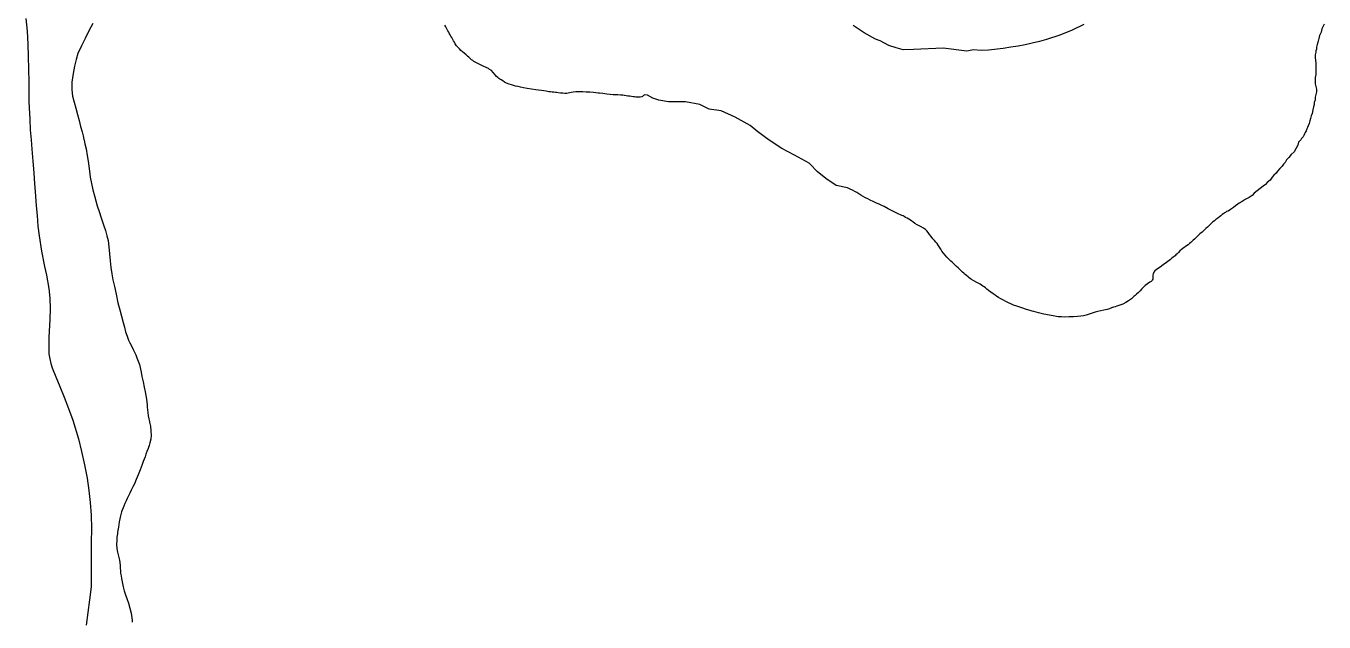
# Model space of a CAD drawing. Header units: inches. Extents: x 11269096 to 11303252, y 3653903 to 3686752.
# Drawn here: x 11274399 to 11276131, y 3677823 to 3678619 of the extents above; entities that cross this region are included whole.
import ezdxf

# ---------------------------------------------------------------- set-up
doc = ezdxf.new("R2010")
doc.units = ezdxf.units.IN
doc.header["$MEASUREMENT"] = 0
doc.layers.add('Park', color=105, linetype='Continuous')
doc.layers.add('Trail', color=202, linetype='Continuous')

msp = doc.modelspace()

# ---------------------------------------------------------------- linework, layer by layer
at = {"layer": 'Park'}
for points in [[(11274488.1, 3678621.9), (11274483, 3678611.9), (11274478.1, 3678601.9), (11274473.1, 3678591.9), (11274468.3, 3678581.9), (11274465.9, 3678573.8), (11274463.8, 3678565.1), (11274461.9, 3678555.1), (11274460.4, 3678543.5), (11274460.2, 3678533.2), (11274461.4, 3678524.7), (11274463.4, 3678516.9), (11274465.7, 3678508.7), (11274467.8, 3678500.6), (11274469.9, 3678492.5), (11274471.9, 3678484.6), (11274473.9, 3678477.1), (11274475.2, 3678472.1), (11274476.4, 3678466.9), (11274476.6, 3678466.3), (11274477.8, 3678461.2), (11274479.3, 3678454.5), (11274480.9, 3678445.8), (11274482, 3678438.3), (11274482.8, 3678431.5), (11274483.7, 3678424.9), (11274484.9, 3678416.9), (11274486.6, 3678408.3), (11274488.5, 3678399.7), (11274490.4, 3678391.7), (11274492.3, 3678385.1), (11274494.3, 3678378.5), (11274496.6, 3678371.2), (11274499.4, 3678362.5), (11274502.5, 3678353.3), (11274505.1, 3678345.6), (11274507.2, 3678338.7), (11274508.7, 3678332.1), (11274509.8, 3678323.8), (11274510.6, 3678314.7), (11274511.4, 3678305.3), (11274512.3, 3678296.3), (11274513.5, 3678287.9), (11274515, 3678279.8), (11274517, 3678270.9), (11274519.3, 3678260.5), (11274521.8, 3678249.3), (11274524.2, 3678239.9), (11274526.5, 3678231.4), (11274528.9, 3678222.7), (11274530.4, 3678216.7), (11274532.1, 3678210.4), (11274533.9, 3678204.4), (11274535.9, 3678199.2), (11274537.7, 3678195.5), (11274539.8, 3678191.7), (11274542.3, 3678186.9), (11274545.5, 3678179.9), (11274547.1, 3678175.6), (11274550.4, 3678166.8), (11274552.9, 3678156.4), (11274553.7, 3678150.8), (11274555.3, 3678143.6), (11274556.9, 3678136.4), (11274558.1, 3678130.5), (11274559.2, 3678125.3), (11274560, 3678120.7), (11274560.5, 3678116.4), (11274560.7, 3678113.4), (11274560.9, 3678109.9), (11274561.1, 3678106.3), (11274561.5, 3678102.7), (11274562.2, 3678098.3), (11274563.1, 3678094.2), (11274563.9, 3678090.5), (11274564.1, 3678089.7), (11274565.1, 3678084.4), (11274565.9, 3678078), (11274566, 3678072.3), (11274565.6, 3678067.1), (11274564.5, 3678062.2), (11274563.3, 3678058.6), (11274561.9, 3678054.6), (11274560.5, 3678050.7), (11274559.1, 3678046.9), (11274557.9, 3678043.7), (11274556.7, 3678040.6), (11274555.5, 3678037.2), (11274554.1, 3678033.4), (11274551.3, 3678026), (11274548.8, 3678019.5), (11274546.3, 3678013.5), (11274543.7, 3678007.6), (11274541.7, 3678003.5), (11274539.6, 3677999.2), (11274537.5, 3677994.9), (11274535.5, 3677990.8), (11274534, 3677987.8), (11274532.6, 3677984.8), (11274531.1, 3677981.4), (11274529.5, 3677977.6), (11274526.7, 3677970), (11274524.9, 3677963.1), (11274524, 3677958.8), (11274523.6, 3677956.6), (11274522.5, 3677949.8), (11274522.1, 3677947.5), (11274521.8, 3677945.2), (11274521.4, 3677942.9), (11274521.1, 3677940.6), (11274520.5, 3677936.2), (11274520.2, 3677931.8), (11274520.1, 3677926.8), (11274520.5, 3677921.1), (11274521.2, 3677916.5), (11274522.1, 3677912.7), (11274523.2, 3677909.2), (11274524.1, 3677905.8), (11274524.5, 3677902.4), (11274524.8, 3677898.7), (11274524.9, 3677895.1), (11274525.1, 3677891.6), (11274525.4, 3677888.2), (11274525.9, 3677884.7), (11274526.5, 3677881.1), (11274527.3, 3677876.8), (11274528.7, 3677870.2), (11274530.2, 3677864.6), (11274531.9, 3677859.5), (11274533.7, 3677854.4), (11274535.8, 3677848.2), (11274537.8, 3677841.6), (11274539.4, 3677835.1), (11274540.5, 3677828.8), (11274540.5, 3677828.1), (11274540.7, 3677825.9), (11274540.8, 3677822.9)], [(11276130.7, 3678621), (11276129.7, 3678618.3), (11276127.7, 3678615), (11276126.7, 3678610.5), (11276124.7, 3678605.8), (11276123.7, 3678602), (11276122.7, 3678598.3), (11276121.7, 3678594), (11276120.7, 3678590.5), (11276120.7, 3678587.5), (11276119.7, 3678585.5), (11276119.7, 3678583.5), (11276118.7, 3678580), (11276118.7, 3678576.2), (11276119.7, 3678569.2), (11276119.7, 3678562), (11276119.7, 3678553.7), (11276118.7, 3678550), (11276118.7, 3678546.2), (11276118.7, 3678543.7), (11276118.7, 3678541.5), (11276119.7, 3678538), (11276120.7, 3678534.2), (11276120.7, 3678530.5), (11276119.7, 3678527.2), (11276118.7, 3678523.7), (11276118.7, 3678520), (11276117.7, 3678516.5), (11276117.7, 3678514), (11276116.7, 3678510.7), (11276115.7, 3678506.5), (11276114.7, 3678502), (11276113.7, 3678498.5), (11276112.7, 3678495.3), (11276111.7, 3678492), (11276110.7, 3678488.5), (11276109.7, 3678485.5), (11276108.7, 3678483), (11276107.7, 3678481.3), (11276106.7, 3678478.8), (11276105.7, 3678476.5), (11276104.7, 3678474.5), (11276103.7, 3678472.5), (11276102.7, 3678470.8), (11276100.7, 3678468.5), (11276099.7, 3678466.8), (11276098.7, 3678465.8), (11276096.7, 3678463.5), (11276095.7, 3678459.5), (11276093.7, 3678455.5), (11276090.7, 3678450.5), (11276086.7, 3678447), (11276083.7, 3678443), (11276080.7, 3678440), (11276078.7, 3678436.5), (11276076.7, 3678434), (11276074.7, 3678431.5), (11276071.7, 3678428.5), (11276068.7, 3678425), (11276066.7, 3678422.3), (11276063.7, 3678419.5), (11276061.7, 3678416.7), (11276058.7, 3678413), (11276054.7, 3678409.7), (11276052.7, 3678407), (11276049.7, 3678404.7), (11276045.7, 3678401.7), (11276041.7, 3678398.7), (11276037.7, 3678395.5), (11276034.7, 3678392.5), (11276030.7, 3678389.7), (11276025.7, 3678387), (11276021.7, 3678384.2), (11276017.7, 3678382.2), (11276015.7, 3678380.7), (11276012.7, 3678378.7), (11276009.7, 3678376.2), (11276005.7, 3678373.5), (11276002.7, 3678371.5), (11276000.7, 3678371), (11275999.7, 3678370.3), (11275999.1, 3678369.8), (11275998.1, 3678369.1), (11275997, 3678368.3), (11275995, 3678366.8), (11275993.1, 3678365.4), (11275991.1, 3678364), (11275988.9, 3678362.3), (11275986.4, 3678360.4), (11275984.4, 3678358.7), (11275982.4, 3678357), (11275980.6, 3678355.3), (11275978.9, 3678353.7), (11275977.1, 3678351.9), (11275975.2, 3678350.2), (11275973.2, 3678348.3), (11275970.4, 3678345.7), (11275967.9, 3678343.5), (11275965.2, 3678341.1), (11275961.9, 3678338.1), (11275959.6, 3678335.9), (11275957.7, 3678334.2), (11275956.1, 3678332.6), (11275954.4, 3678331.1), (11275952.9, 3678329.6), (11275951.2, 3678328.2), (11275949.3, 3678326.7), (11275947.2, 3678325.1), (11275945.5, 3678323.8), (11275944, 3678322.8), (11275942.4, 3678321.7), (11275940.6, 3678320.3), (11275938.4, 3678318.3), (11275936.5, 3678316.4), (11275934.9, 3678314.7), (11275933.2, 3678313.1), (11275932, 3678312), (11275930.7, 3678310.9), (11275929.3, 3678309.9), (11275927.8, 3678308.7), (11275925.9, 3678307.1), (11275924.2, 3678305.8), (11275922.4, 3678304.4), (11275920.4, 3678302.9), (11275916.1, 3678299.6), (11275912.2, 3678296.8), (11275908.4, 3678294.3), (11275904.8, 3678291.9), (11275903.8, 3678289.8), (11275902.9, 3678287.8), (11275902.4, 3678286.1), (11275902.2, 3678284.7), (11275902.3, 3678283.6), (11275902.3, 3678282.3), (11275902.2, 3678281.5), (11275902.1, 3678280.8), (11275901.6, 3678279.3), (11275901, 3678278.3), (11275900.2, 3678277.6), (11275899.2, 3678277), (11275898.2, 3678276.5), (11275895, 3678274.5), (11275892.1, 3678272.1), (11275889.5, 3678269.6), (11275887.4, 3678267.3), (11275885.5, 3678265.2), (11275883.2, 3678263), (11275880.6, 3678260.7), (11275878.6, 3678258.9), (11275877.6, 3678258.1), (11275873.7, 3678254.6), (11275870, 3678251.8), (11275866.3, 3678249.5), (11275862.2, 3678247.5), (11275859.6, 3678246.4), (11275856.9, 3678245.5), (11275854.3, 3678244.6), (11275852, 3678243.9), (11275849.8, 3678243.1), (11275847.3, 3678242.2), (11275844.5, 3678241.2), (11275841.4, 3678240.2), (11275836.9, 3678239.1), (11275832.9, 3678238.2), (11275829.1, 3678237.4), (11275825.2, 3678236.5), (11275821.3, 3678235.2), (11275817.2, 3678233.9), (11275813.4, 3678232.6), (11275810, 3678231.7), (11275806.2, 3678231.1), (11275801.8, 3678230.7), (11275796.7, 3678230.5), (11275790.8, 3678230.2), (11275785.1, 3678230.1), (11275780.3, 3678230.2), (11275775.9, 3678230.6), (11275771.6, 3678231.2), (11275764.5, 3678232.6), (11275757, 3678234.1), (11275749.9, 3678235.8), (11275743.6, 3678237.5), (11275741.3, 3678238.1), (11275738.8, 3678238.9), (11275733.6, 3678240.4), (11275727.7, 3678242.2), (11275721, 3678244.5), (11275716.6, 3678246.1), (11275712.9, 3678247.6), (11275709.6, 3678249.2), (11275706.2, 3678250.9), (11275703, 3678252.6), (11275699.7, 3678254.3), (11275696.6, 3678256.1), (11275694, 3678257.7), (11275691.8, 3678259.3), (11275689.3, 3678261.1), (11275686.4, 3678263.2), (11275683.2, 3678265.7), (11275680.9, 3678267.4), (11275679.1, 3678268.9), (11275677.4, 3678270.3), (11275675.6, 3678271.5), (11275671.8, 3678273.8), (11275667.6, 3678276.1), (11275663.6, 3678278.3), (11275660.4, 3678280.3), (11275659.1, 3678281.3), (11275657.5, 3678282.4), (11275655.8, 3678283.9), (11275653.8, 3678285.5), (11275651.8, 3678287.1), (11275650.7, 3678288), (11275650.1, 3678288.6), (11275648.5, 3678289.9), (11275647, 3678291.3), (11275644.8, 3678293.4), (11275642.5, 3678295.6), (11275640.3, 3678297.8), (11275638.4, 3678299.7), (11275636.8, 3678301.3), (11275634.9, 3678303), (11275632.9, 3678304.9), (11275630.6, 3678307.1), (11275627.7, 3678309.9), (11275625.2, 3678312.6), (11275623, 3678315.2), (11275621, 3678318.1), (11275619.4, 3678320.7), (11275617.7, 3678323.4), (11275616.1, 3678325.9), (11275614.6, 3678328.1), (11275612.9, 3678330.1), (11275610.9, 3678332.1), (11275608.8, 3678334.6), (11275606.4, 3678337.5), (11275604.3, 3678340.4), (11275602.6, 3678342.9), (11275600.9, 3678345.1), (11275599, 3678347.1), (11275596.4, 3678348.9), (11275593.4, 3678350.5), (11275590.4, 3678352), (11275587.8, 3678353.3), (11275585, 3678355.1), (11275582.1, 3678357.1), (11275580.8, 3678358), (11275578.9, 3678359.4), (11275574.6, 3678362.1), (11275572.4, 3678363.2), (11275570.7, 3678364.2), (11275569.1, 3678365), (11275567.6, 3678365.7), (11275561.9, 3678368.4), (11275555.6, 3678371.6), (11275549.3, 3678374.7), (11275543.8, 3678377.5), (11275540.7, 3678379), (11275537.4, 3678380.6), (11275533.6, 3678382.3), (11275529.4, 3678384.3), (11275525.4, 3678386.1), (11275522, 3678387.7), (11275518.9, 3678389.3), (11275515.8, 3678391.1), (11275513, 3678392.7), (11275510.2, 3678394.6), (11275507.4, 3678396.3), (11275504.8, 3678397.9), (11275501.8, 3678399.4), (11275498.6, 3678400.9), (11275495, 3678402.5), (11275479.7, 3678405.9), (11275466.3, 3678415), (11275454.4, 3678424.3), (11275445.2, 3678434), (11275443.7, 3678435.6), (11275424.2, 3678446), (11275407.2, 3678455.1), (11275390.3, 3678466.4), (11275375.5, 3678477.1), (11275365, 3678485.6), (11275345.2, 3678496.9), (11275326.3, 3678505.2), (11275310.6, 3678507.4), (11275298, 3678513.7), (11275279, 3678517.3), (11275256.4, 3678517.3), (11275243.2, 3678519.4), (11275235.3, 3678522.2), (11275228.3, 3678526.4), (11275224.6, 3678526.7), (11275223, 3678525.6), (11275222.2, 3678525), (11275221.4, 3678524.6), (11275220.5, 3678524.1), (11275218.5, 3678523.6), (11275216.4, 3678523.4), (11275214.4, 3678523.4), (11275212.5, 3678523.7), (11275210.9, 3678523.9), (11275209, 3678524.2), (11275206.9, 3678524.4), (11275204.5, 3678524.7), (11275201.9, 3678525.1), (11275199.7, 3678525.5), (11275197.7, 3678525.8), (11275197.2, 3678525.9), (11275195.5, 3678526.1), (11275192.2, 3678526.4), (11275188.6, 3678526.5), (11275185.2, 3678526.6), (11275182.4, 3678526.7), (11275178.4, 3678527.1), (11275173.8, 3678527.6), (11275168.5, 3678528.4), (11275164, 3678528.9), (11275162.5, 3678529.1), (11275156.4, 3678529.7), (11275151.2, 3678530.1), (11275146.5, 3678530.3), (11275141.9, 3678530.5), (11275139, 3678530.6), (11275135.9, 3678530.7), (11275132.6, 3678530.5), (11275128.9, 3678530.1), (11275126.6, 3678529.7), (11275124.5, 3678529.2), (11275122.5, 3678528.7), (11275120.7, 3678528.5), (11275118.1, 3678528.5), (11275115.1, 3678528.7), (11275112.1, 3678529.1), (11275109.1, 3678529.5), (11275107.3, 3678529.7), (11275105.4, 3678529.9), (11275103.4, 3678530.1), (11275101.1, 3678530.3), (11275098.8, 3678530.6), (11275096.7, 3678530.9), (11275094.8, 3678531.2), (11275093.1, 3678531.5), (11275090.1, 3678531.9), (11275086.7, 3678532.4), (11275083, 3678532.9), (11275079.1, 3678533.5), (11275073.4, 3678534.4), (11275067.8, 3678535.2), (11275062.9, 3678536.1), (11275058.9, 3678536.9), (11275055.9, 3678537.6), (11275052.3, 3678538.4), (11275048.1, 3678539.6), (11275046.9, 3678540), (11275043.5, 3678541.1), (11275040.3, 3678542.4), (11275037.6, 3678543.8), (11275035.2, 3678545.2), (11275032.9, 3678546.7), (11275031.4, 3678547.6), (11275029.9, 3678548.6), (11275028.4, 3678549.7), (11275026.9, 3678551.1), (11275024.8, 3678553.4), (11275022.6, 3678555.9), (11275019.8, 3678559.6), (11275017.5, 3678560.7), (11275016.2, 3678561.7), (11275015.1, 3678562.4), (11275014.1, 3678562.8), (11275012.9, 3678563.3), (11275009.1, 3678565.1), (11275005.4, 3678566.8), (11275001.9, 3678568.5), (11274998.3, 3678570.1), (11274996.6, 3678571.4), (11274995, 3678572.6), (11274993.6, 3678573.6), (11274992.5, 3678574.5), (11274991.3, 3678575.6), (11274989.9, 3678576.8), (11274988.2, 3678578.3), (11274986.3, 3678579.9), (11274983.8, 3678582.1), (11274981.5, 3678584.1), (11274979.4, 3678585.9), (11274977.3, 3678587.9), (11274976, 3678589.3), (11274974.8, 3678590.7), (11274973.6, 3678592.1), (11274972.7, 3678593.3), (11274971.7, 3678594.9), (11274970.7, 3678596.8), (11274969.5, 3678598.9), (11274968.1, 3678601.3), (11274967.8, 3678601.8), (11274967, 3678603.3), (11274966, 3678605.1), (11274965.1, 3678606.6), (11274964.1, 3678608.3), (11274963.1, 3678610.2), (11274962, 3678612.1), (11274960.9, 3678613.9), (11274960.1, 3678615.5), (11274959.1, 3678617.5), (11274957.9, 3678619.8)]]:
    msp.add_lwpolyline(points, dxfattribs=at)
at = {"layer": 'Trail'}
for points in [[(11274399.1, 3678628.5), (11274400.5, 3678611.6), (11274401.8, 3678594.5), (11274402.2, 3678577.8), (11274402.7, 3678560.9), (11274402.8, 3678544), (11274402.9, 3678526.7), (11274403.1, 3678517.9), (11274403.4, 3678509.4), (11274404.1, 3678494.2), (11274404.9, 3678479.8), (11274405.9, 3678466.5), (11274406.9, 3678454.1), (11274408.3, 3678438.1), (11274409.5, 3678422.8), (11274410.7, 3678408), (11274411.5, 3678397.9), (11274412.9, 3678378.7), (11274413.9, 3678365.7), (11274415.1, 3678351.4), (11274416.6, 3678338.4), (11274419.9, 3678318.1), (11274423.9, 3678297.8), (11274426.3, 3678285.8), (11274429.5, 3678268.2), (11274431, 3678255.1), (11274431.6, 3678241.6), (11274430.9, 3678227), (11274429.5, 3678203.4), (11274429.4, 3678188.3), (11274429.8, 3678181.1), (11274430.8, 3678174.5), (11274432.3, 3678168.2), (11274434.2, 3678162.2), (11274438.9, 3678150.5), (11274444.3, 3678137.4), (11274450, 3678123.2), (11274455.8, 3678108.2), (11274461.7, 3678092.3), (11274469.2, 3678067.4), (11274473.4, 3678050.5), (11274477.4, 3678032.9), (11274480.7, 3678015.3), (11274483, 3677998.7), (11274484.8, 3677982.4), (11274486.1, 3677965.5), (11274486.7, 3677947.8), (11274486.2, 3677929.1), (11274486.3, 3677908.8), (11274486.2, 3677889), (11274485.9, 3677870.2), (11274484, 3677852.5), (11274479.6, 3677818.8)], [(11275810.2, 3678620.4), (11275794.6, 3678613), (11275778.1, 3678606.5), (11275760.3, 3678600.6), (11275751, 3678597.9), (11275741.5, 3678595.8), (11275732, 3678593.6), (11275722.5, 3678591.8), (11275712.8, 3678590.1), (11275702.8, 3678588.6), (11275683.2, 3678586.4), (11275673.2, 3678585.9), (11275662.9, 3678586.9), (11275654.3, 3678584.8), (11275622.7, 3678588.9), (11275583.2, 3678587.4), (11275569.2, 3678586.9), (11275560.1, 3678589.6), (11275550.2, 3678592.5), (11275538.5, 3678598.6), (11275532.4, 3678600.9), (11275517.4, 3678609.6), (11275502.6, 3678619.4)]]:
    msp.add_lwpolyline(points, dxfattribs=at)

doc.saveas('drawing.dxf')
